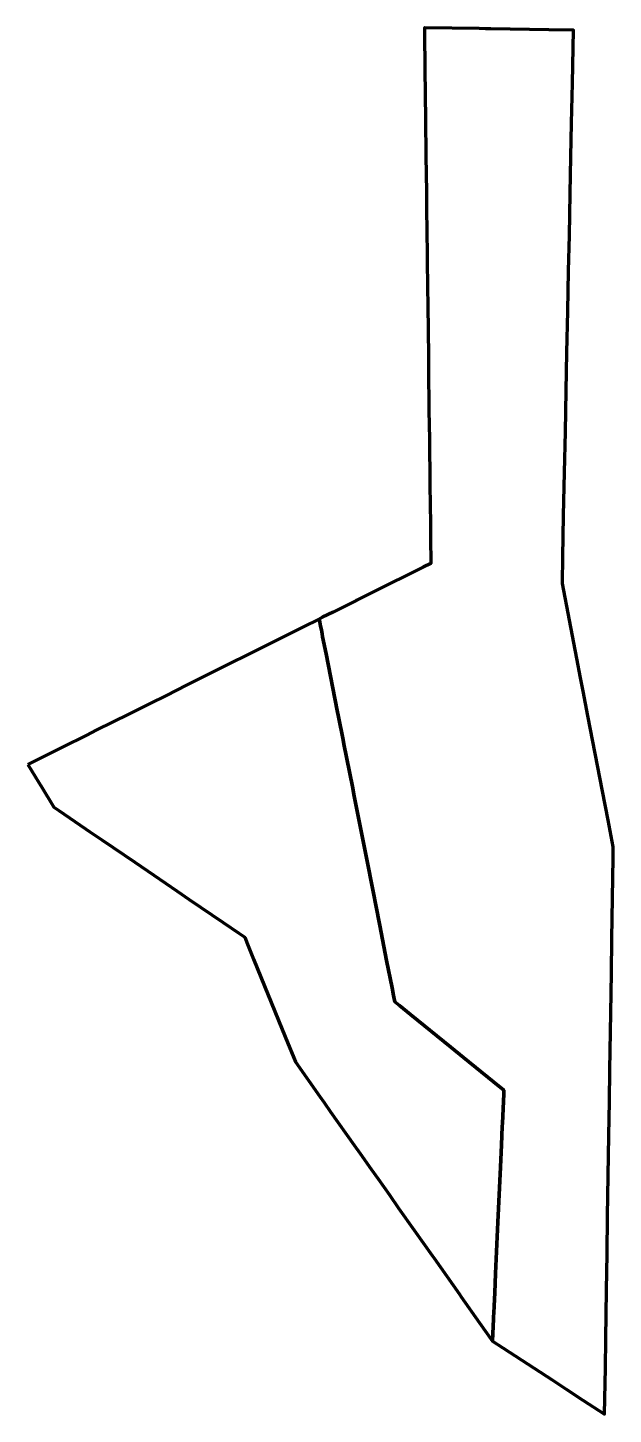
# Model space of a CAD drawing. Header units: metres. Extents: x 807697 to 807756, y 9157298 to 9157436.
import ezdxf

# ---------------------------------------------------------------- set-up
doc = ezdxf.new("R2010")
doc.units = ezdxf.units.M
doc.header["$MEASUREMENT"] = 0
doc.layers.add('2852-21119', color=1, linetype='Continuous')

msp = doc.modelspace()

# ---------------------------------------------------------------- linework, layer by layer
at = {"layer": '2852-21119', "color": 1, "lineweight": 70, "true_color": 0xff0000}
msp.add_lwpolyline([(807726.38, 9157377.44), (807726.4, 9157377.34), (807726.52, 9157376.74), (807726.6, 9157376.35), (807726.67, 9157375.97), (807726.73, 9157375.67), (807727.07, 9157373.97), (807728.18, 9157368.33), (807728.31, 9157367.69), (807728.76, 9157365.4), (807728.85, 9157364.96), (807729.69, 9157360.73), (807729.87, 9157359.78), (807731.06, 9157353.79), (807731.79, 9157350.08), (807732.02, 9157348.9), (807732.43, 9157346.87), (807733.11, 9157343.38), (807733.65, 9157340.66), (807733.8, 9157339.89), (807733.84, 9157339.73), (807733.93, 9157339.25), (807734.38, 9157338.88), (807735.49, 9157337.99), (807739.51, 9157334.73), (807740.79, 9157333.7), (807743.77, 9157331.28), (807744.79, 9157330.45), (807744.78, 9157330.05), (807744.65, 9157327.13), (807744.63, 9157326.8), (807744.55, 9157325), (807744.45, 9157322.74), (807744.21, 9157317.27), (807743.98, 9157312.14), (807743.89, 9157310.23), (807743.83, 9157308.91), (807743.83, 9157308.83), (807743.78, 9157307.77), (807743.78, 9157307.61), (807743.68, 9157305.4), (807744.68, 9157304.74), (807745.36, 9157304.3), (807749.61, 9157301.53), (807751.01, 9157300.61), (807752.68, 9157299.52), (807754.85, 9157298.1), (807754.88, 9157299.69), (807754.92, 9157302.69), (807754.97, 9157305.64), (807755.04, 9157310.48), (807755.09, 9157314.1), (807755.15, 9157317.86), (807755.21, 9157321.9), (807755.27, 9157325.9), (807755.32, 9157329.32), (807755.37, 9157332.48), (807755.46, 9157338.14), (807755.52, 9157342.11), (807755.57, 9157345.52), (807755.63, 9157349.59), (807755.69, 9157353.61), (807755.71, 9157354.7), (807755.19, 9157357.38), (807754.63, 9157360.27), (807753.18, 9157367.77), (807752.7, 9157370.25), (807752.45, 9157371.57), (807752.08, 9157373.51), (807751.33, 9157377.34), (807750.63, 9157381), (807750.63, 9157381.07), (807750.68, 9157383.6), (807750.76, 9157387.76), (807750.85, 9157392.07), (807750.93, 9157396.13), (807751.02, 9157400.2), (807751.09, 9157404.02), (807751.18, 9157408.15), (807751.26, 9157412.17), (807751.33, 9157415.71), (807751.41, 9157419.89), (807751.49, 9157423.54), (807751.56, 9157426.9), (807751.64, 9157430.91), (807751.74, 9157436.18), (807749.3, 9157436.22), (807743.5, 9157436.32), (807743.24, 9157436.32), (807742.96, 9157436.33), (807742.33, 9157436.34), (807736.93, 9157436.43), (807736.88, 9157436.43), (807736.89, 9157435.2), (807736.89, 9157435.06), (807736.92, 9157433.17), (807736.92, 9157432.78), (807736.92, 9157432.58), (807736.93, 9157432.32), (807736.99, 9157427.25), (807737, 9157426.11), (807737.02, 9157424.83), (807737.03, 9157423.65), (807737.07, 9157420.01), (807737.08, 9157419.04), (807737.1, 9157417.79), (807737.11, 9157416.66), (807737.15, 9157413.27), (807737.19, 9157410.48), (807737.21, 9157408.75), (807737.27, 9157403.65), (807737.28, 9157402.84), (807737.29, 9157401.34), (807737.32, 9157399.34), (807737.33, 9157398.26), (807737.35, 9157396.79), (807737.37, 9157395.41), (807737.42, 9157390.86), (807737.44, 9157388.79), (807737.47, 9157386.99), (807737.47, 9157386.74), (807737.47, 9157386.61), (807737.48, 9157385.64), (807737.48, 9157385.58), (807737.51, 9157382.99), (807736.76, 9157382.62), (807735.3, 9157381.89), (807733.21, 9157380.84), (807730.22, 9157379.35), (807730.14, 9157379.31), (807730.11, 9157379.3), (807729.97, 9157379.23), (807727.79, 9157378.14), (807726.73, 9157377.61)], close=True, dxfattribs=at)
at = {"layer": '2852-21119', "color": 40, "lineweight": 70, "true_color": 0xffbb00}
msp.add_lwpolyline([(807697.32, 9157362.93), (807698.43, 9157361.13), (807698.58, 9157360.88), (807698.65, 9157360.77), (807699.94, 9157358.66), (807700.42, 9157358.34), (807700.94, 9157357.98), (807703.08, 9157356.52), (807703.52, 9157356.22), (807704.7, 9157355.42), (807705.83, 9157354.65), (807708, 9157353.17), (807709.89, 9157351.88), (807712.21, 9157350.3), (807713.42, 9157349.47), (807716.81, 9157347.16), (807718.37, 9157346.1), (807718.96, 9157345.7), (807719.25, 9157344.99), (807719.85, 9157343.5), (807722.7, 9157336.5), (807723.23, 9157335.19), (807723.85, 9157333.67), (807724.01, 9157333.27), (807726.44, 9157329.82), (807726.87, 9157329.21), (807727.52, 9157328.29), (807729.88, 9157324.94), (807730.47, 9157324.11), (807731.56, 9157322.56), (807732.26, 9157321.58), (807733.38, 9157319.99), (807734.3, 9157318.68), (807735.86, 9157316.47), (807737.64, 9157313.95), (807737.84, 9157313.67), (807740.37, 9157310.08), (807740.55, 9157309.83), (807742.38, 9157307.24), (807743.68, 9157305.4), (807743.78, 9157307.61), (807743.78, 9157307.77), (807743.83, 9157308.83), (807743.83, 9157308.91), (807743.89, 9157310.23), (807743.98, 9157312.14), (807744.21, 9157317.27), (807744.45, 9157322.74), (807744.55, 9157325), (807744.63, 9157326.8), (807744.65, 9157327.13), (807744.78, 9157330.05), (807744.79, 9157330.45), (807743.77, 9157331.28), (807740.79, 9157333.7), (807739.51, 9157334.73), (807735.49, 9157337.99), (807734.38, 9157338.88), (807733.93, 9157339.25), (807733.84, 9157339.73), (807733.8, 9157339.89), (807733.65, 9157340.66), (807733.11, 9157343.38), (807732.43, 9157346.87), (807732.02, 9157348.9), (807731.79, 9157350.08), (807731.06, 9157353.79), (807729.87, 9157359.78), (807729.69, 9157360.73), (807728.85, 9157364.96), (807728.76, 9157365.4), (807728.31, 9157367.69), (807728.18, 9157368.33), (807727.07, 9157373.97), (807726.73, 9157375.67), (807726.67, 9157375.97), (807726.6, 9157376.35), (807726.52, 9157376.74), (807726.4, 9157377.34), (807726.38, 9157377.44), (807724.83, 9157376.66), (807724.23, 9157376.36), (807721.51, 9157375.01), (807719.56, 9157374.03), (807717.15, 9157372.83), (807715.42, 9157371.96), (807713.23, 9157370.87), (807711.08, 9157369.79), (807709.59, 9157369.05), (807707.41, 9157367.96), (807704.22, 9157366.37), (807703.14, 9157365.83), (807700.85, 9157364.69), (807699.19, 9157363.86)], close=True, dxfattribs=at)

doc.saveas('drawing.dxf')
